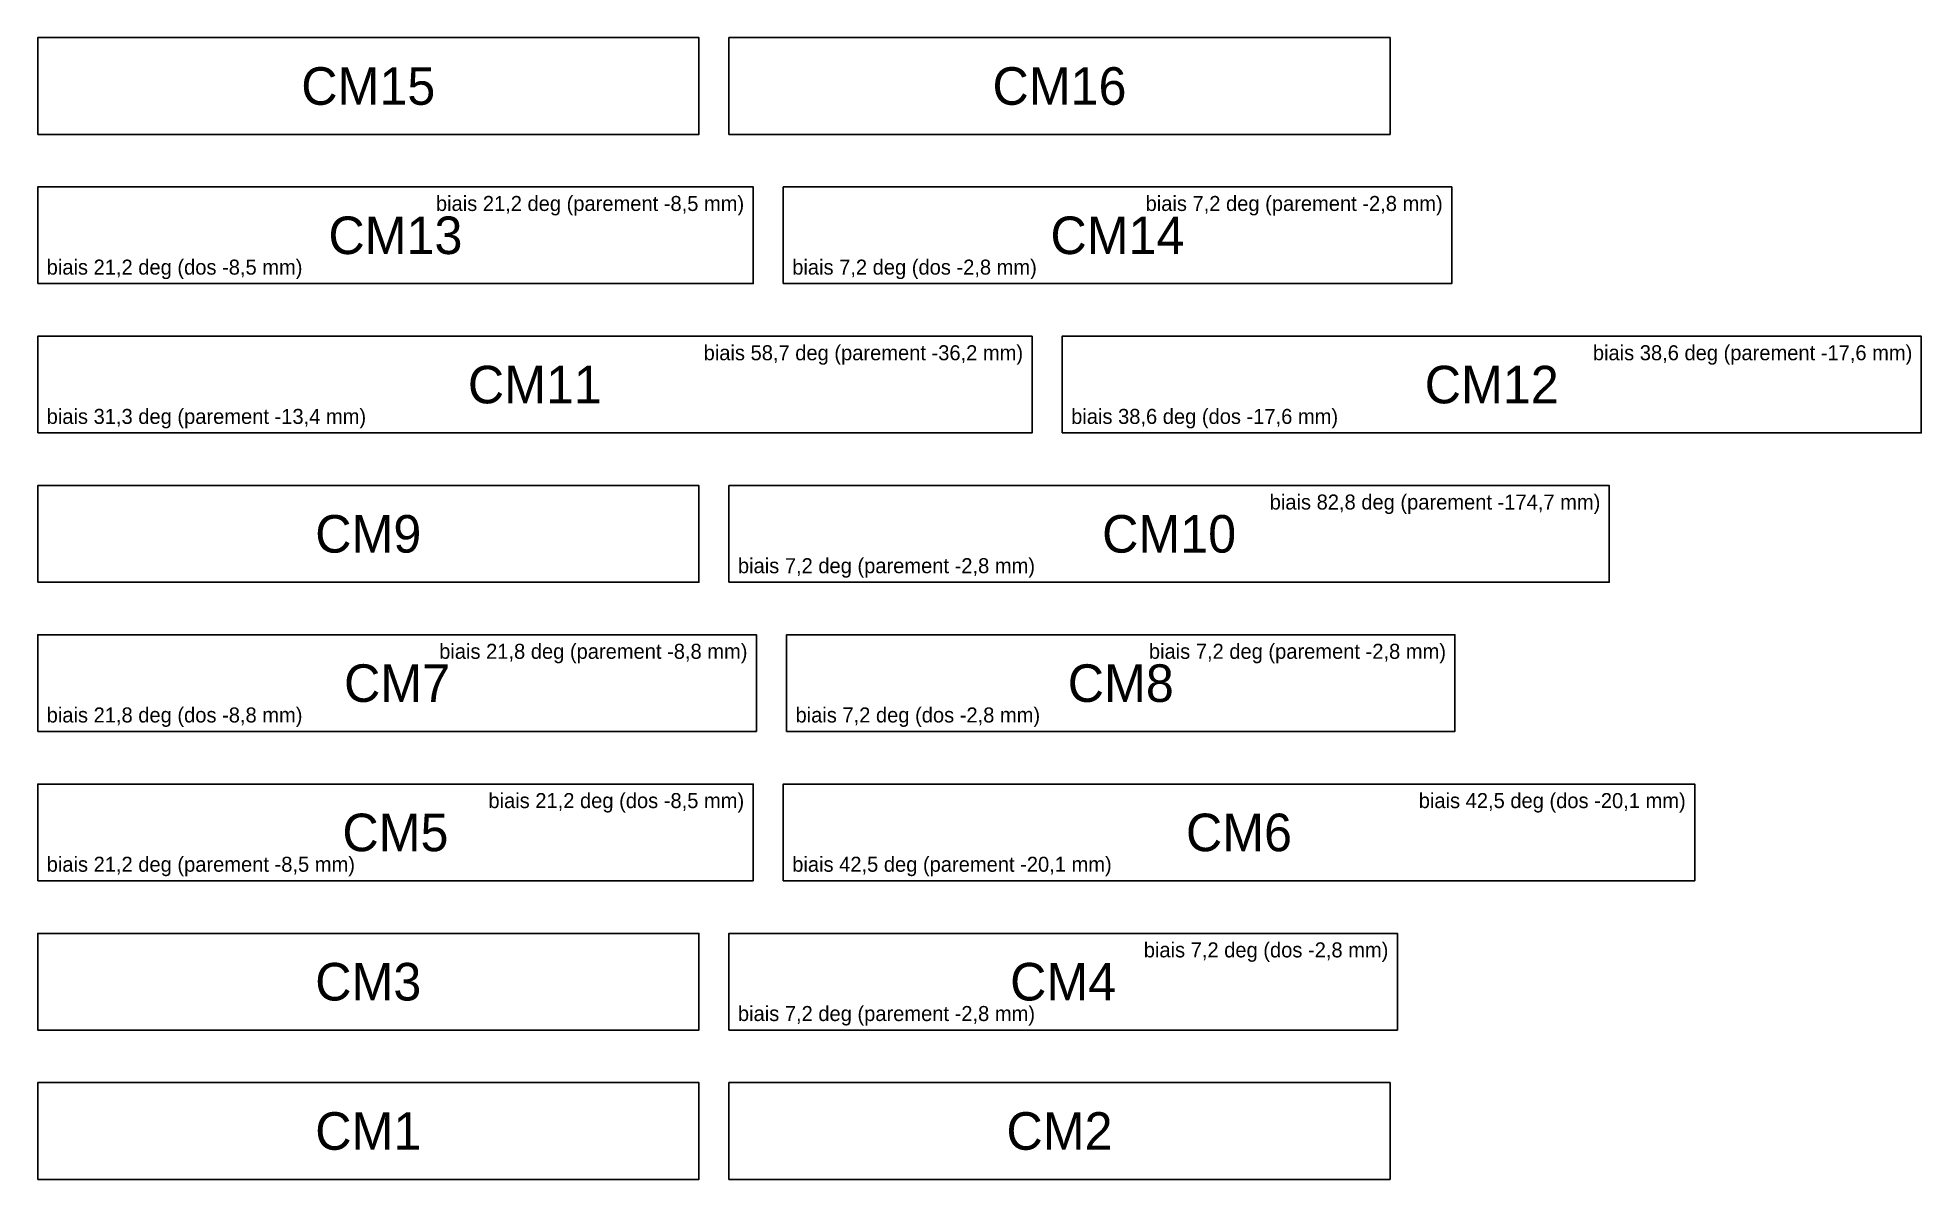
# Model space of a CAD drawing. Header units: millimetres. Extents: x 0 to 2507, y 0 to 1520.
import ezdxf
from ezdxf.enums import TextEntityAlignment as Align

# ---------------------------------------------------------------- set-up
doc = ezdxf.new("R2010")
doc.units = ezdxf.units.MM
doc.layers.add('DECOUPE', color=7, linetype='CONTINUOUS')
doc.layers.add('TEXTE', color=3, linetype='CONTINUOUS')

msp = doc.modelspace()

# ---------------------------------------------------------------- linework, layer by layer
at = {"layer": 'DECOUPE'}
for points in [[(0, 1391.25), (880, 1391.25), (880, 1520), (0, 1520)], [(920, 1391.25), (1800, 1391.25), (1800, 1520), (920, 1520)], [(0, 1192.5), (952.306, 1192.5), (952.306, 1321.25), (0, 1321.25)], [(992.306, 1192.5), (1882.005, 1192.5), (1882.005, 1321.25), (992.306, 1321.25)], [(0, 993.75), (1323.534, 993.75), (1323.534, 1122.5), (0, 1122.5)], [(1363.534, 993.75), (2507.053, 993.75), (2507.053, 1122.5), (1363.534, 1122.5)], [(0, 795), (880, 795), (880, 923.75), (0, 923.75)], [(920, 795), (2091.798, 795), (2091.798, 923.75), (920, 923.75)], [(0, 596.25), (956.685, 596.25), (956.685, 725), (0, 725)], [(996.685, 596.25), (1886.384, 596.25), (1886.384, 725), (996.685, 725)], [(0, 397.5), (952.306, 397.5), (952.306, 526.25), (0, 526.25)], [(992.306, 397.5), (2205.447, 397.5), (2205.447, 526.25), (992.306, 526.25)], [(0, 198.75), (880, 198.75), (880, 327.5), (0, 327.5)], [(920, 198.75), (1809.699, 198.75), (1809.699, 327.5), (920, 327.5)], [(0, 0), (880, 0), (880, 128.75), (0, 128.75)], [(920, 0), (1800, 0), (1800, 128.75), (920, 128.75)]]:
    msp.add_lwpolyline(points, close=True, dxfattribs=at)

# ---------------------------------------------------------------- texts
at = {"layer": 'TEXTE'}
for s, p in [('CM15', (440, 1455.625)), ('CM16', (1360, 1455.625)), ('CM13', (476.153, 1256.875)), ('CM14', (1437.155, 1256.875)), ('CM11', (661.767, 1058.125)), ('CM12', (1935.293, 1058.125)), ('CM9', (440, 859.375)), ('CM10', (1505.899, 859.375)), ('CM7', (478.343, 660.625)), ('CM8', (1441.535, 660.625)), ('CM5', (476.153, 461.875)), ('CM6', (1598.876, 461.875)), ('CM3', (440, 263.125)), ('CM4', (1364.849, 263.125)), ('CM1', (440, 64.375)), ('CM2', (1360, 64.375))]:
    msp.add_text(s, height=50, dxfattribs=at).set_placement(p, align=Align.MIDDLE_CENTER)
for s, p in [('biais 21,2 deg (parement -8,5 mm)', (940.306, 1289.25)), ('biais 7,2 deg (parement -2,8 mm)', (1870.005, 1289.25)), ('biais 58,7 deg (parement -36,2 mm)', (1311.534, 1090.5)), ('biais 38,6 deg (parement -17,6 mm)', (2495.053, 1090.5)), ('biais 82,8 deg (parement -174,7 mm)', (2079.798, 891.75)), ('biais 21,8 deg (parement -8,8 mm)', (944.685, 693)), ('biais 7,2 deg (parement -2,8 mm)', (1874.384, 693)), ('biais 21,2 deg (dos -8,5 mm)', (940.306, 494.25)), ('biais 42,5 deg (dos -20,1 mm)', (2193.447, 494.25)), ('biais 7,2 deg (dos -2,8 mm)', (1797.699, 295.5))]:
    msp.add_text(s, height=20, dxfattribs=at).set_placement(p, align=Align.RIGHT)
for s, p in [('biais 21,2 deg (dos -8,5 mm)', (12, 1204.5)), ('biais 7,2 deg (dos -2,8 mm)', (1004.306, 1204.5)), ('biais 31,3 deg (parement -13,4 mm)', (12, 1005.75)), ('biais 38,6 deg (dos -17,6 mm)', (1375.534, 1005.75)), ('biais 7,2 deg (parement -2,8 mm)', (932, 807)), ('biais 21,8 deg (dos -8,8 mm)', (12, 608.25)), ('biais 7,2 deg (dos -2,8 mm)', (1008.685, 608.25)), ('biais 21,2 deg (parement -8,5 mm)', (12, 409.5)), ('biais 42,5 deg (parement -20,1 mm)', (1004.306, 409.5)), ('biais 7,2 deg (parement -2,8 mm)', (932, 210.75))]:
    msp.add_text(s, height=20, dxfattribs=at).set_placement(p)

doc.saveas('drawing.dxf')
